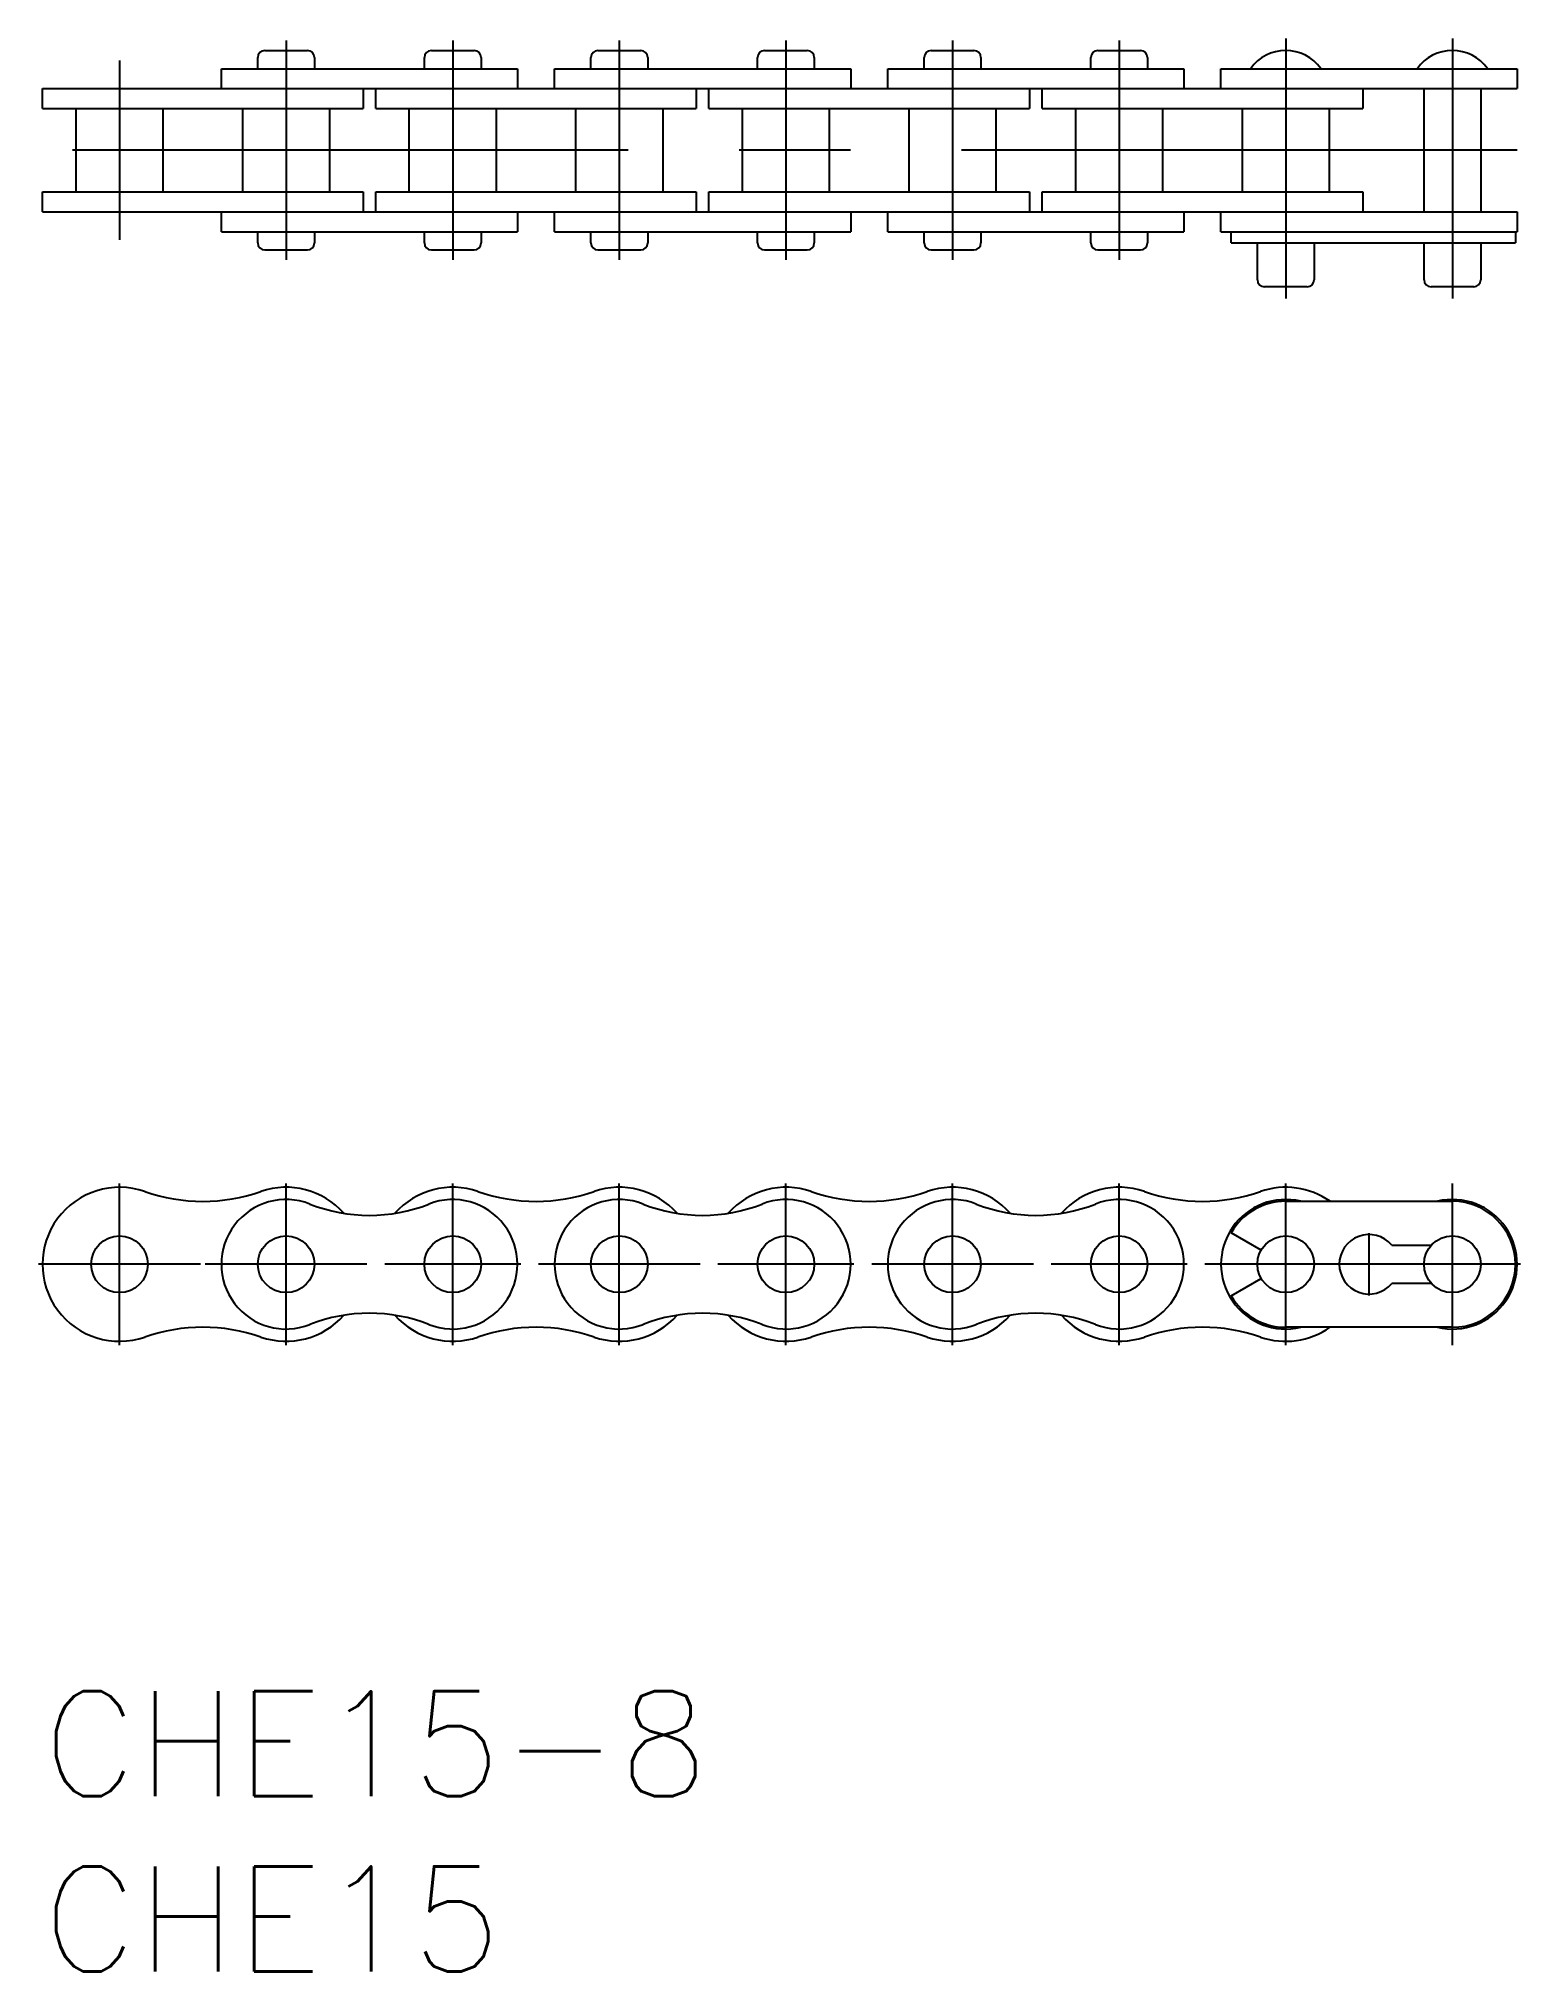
# Model space of a CAD drawing. Extents: x -0.1 to 42.2, y -8 to 47.2.
import ezdxf

# ---------------------------------------------------------------- set-up
doc = ezdxf.new("R2010")
doc.units = 0
doc.header["$LTSCALE"] = 0.5
doc.linetypes.add('CENTER', pattern=[50.8, 31.75, -6.35, 6.35, -6.35])
for name, color, linetype in [('MSM_CENTER', 1, 'CENTER'), ('MSM_CONTINUOUS', 7, 'CONTINUOUS'), ('MSM_PART_NUMBER', 7, 'CONTINUOUS')]:
    doc.layers.add(name, color=color, linetype=linetype)
doc.styles.get("Standard").update_dxf_attribs({"font": 'txt.shx', "height": 3, "bigfont": 'bigfont.shx'})

# ---------------------------------------------------------------- blocks, each defined once
blk = doc.blocks.new('*U17')
at = {"layer": 'MSM_PART_NUMBER'}
blk.add_text('CHE15-8', height=3, dxfattribs=at).set_placement((0, -3))
blk = doc.blocks.new('*U18')
at = {"layer": 'MSM_PART_NUMBER'}
blk.add_text('CHE15', height=3, dxfattribs=at).set_placement((0, -8))

msp = doc.modelspace()

# ---------------------------------------------------------------- linework, layer by layer
at = {"layer": 'MSM_CENTER'}
for p, q in [((6.96, 47.162), (6.96, 40.892)), ((11.72, 47.162), (11.72, 40.892)), ((16.48, 47.162), (16.48, 40.892)), ((21.24, 47.162), (21.24, 40.892)), ((26, 47.162), (26, 40.892)), ((30.76, 47.162), (30.76, 40.892)), ((35.52, 47.215), (35.52, 39.79)), ((40.28, 47.215), (40.28, 39.79)), ((2.2, 46.59), (2.2, 41.464)), ((42.13, 44.027), (0, 44.027)), ((2.2, 9.89), (2.2, 14.51)), ((6.96, 9.89), (6.96, 14.51)), ((11.72, 9.89), (11.72, 14.51)), ((16.48, 9.89), (16.48, 14.51)), ((21.24, 9.89), (21.24, 14.51)), ((26, 9.89), (26, 14.51)), ((30.76, 9.89), (30.76, 14.51)), ((35.52, 9.89), (35.52, 14.51)), ((40.28, 9.89), (40.28, 14.51)), ((37.9, 11.307), (37.9, 13.092)), ((4.51, 12.2), (-0.11, 12.2)), ((9.27, 12.2), (4.65, 12.2)), ((13.662, 12.2), (9.777, 12.2)), ((18.79, 12.2), (14.17, 12.2)), ((23.182, 12.2), (19.297, 12.2)), ((28.31, 12.2), (23.69, 12.2)), ((32.702, 12.2), (28.817, 12.2)), ((42.223, 12.2), (33.21, 12.2))]:
    msp.add_line(p, q, dxfattribs=at)
at = {"layer": 'MSM_CONTINUOUS'}
for p, q in [((6.15, 46.357), (6.15, 46.677)), ((6.35, 46.877), (7.57, 46.877)), ((7.77, 46.677), (7.77, 46.357)), ((10.91, 46.357), (10.91, 46.677)), ((11.11, 46.877), (12.33, 46.877)), ((12.53, 46.677), (12.53, 46.357)), ((15.67, 46.357), (15.67, 46.677)), ((15.87, 46.877), (17.09, 46.877)), ((17.29, 46.677), (17.29, 46.357)), ((20.43, 46.357), (20.43, 46.677)), ((20.63, 46.877), (21.85, 46.877)), ((22.05, 46.677), (22.05, 46.357)), ((25.19, 46.357), (25.19, 46.677)), ((25.39, 46.877), (26.61, 46.877)), ((26.81, 46.677), (26.81, 46.357)), ((29.95, 46.357), (29.95, 46.677)), ((30.15, 46.877), (31.37, 46.877)), ((31.57, 46.677), (31.57, 46.357)), ((5.11, 45.787), (5.11, 46.357)), ((5.11, 46.357), (13.57, 46.357)), ((13.57, 46.357), (13.57, 45.787)), ((14.63, 45.787), (14.63, 46.357)), ((14.63, 46.357), (23.09, 46.357)), ((23.09, 46.357), (23.09, 45.787)), ((24.15, 45.787), (24.15, 46.357)), ((24.15, 46.357), (32.61, 46.357)), ((32.61, 46.357), (32.61, 45.787)), ((33.67, 45.787), (33.67, 46.357)), ((33.67, 46.357), (42.13, 46.357)), ((42.13, 46.357), (42.13, 45.787)), ((0, 45.217), (0, 45.787)), ((0, 45.787), (42.13, 45.787)), ((9.16, 45.787), (9.16, 45.217)), ((9.52, 45.217), (9.52, 45.787)), ((18.68, 45.787), (18.68, 45.217)), ((19.04, 45.217), (19.04, 45.787)), ((28.2, 45.787), (28.2, 45.217)), ((28.56, 45.217), (28.56, 45.787)), ((37.72, 45.787), (37.72, 45.217)), ((39.47, 42.267), (39.47, 45.787)), ((41.09, 45.787), (41.09, 42.267)), ((0, 45.217), (9.16, 45.217)), ((0.96, 42.837), (0.96, 45.217)), ((3.44, 45.217), (3.44, 42.837)), ((5.72, 42.837), (5.72, 45.217)), ((8.2, 45.217), (8.2, 42.837)), ((9.52, 45.217), (18.68, 45.217)), ((10.48, 42.837), (10.48, 45.217)), ((12.96, 45.217), (12.96, 42.837)), ((15.24, 42.837), (15.24, 45.217)), ((17.72, 45.217), (17.72, 42.837)), ((19.04, 45.217), (28.2, 45.217)), ((20, 42.837), (20, 45.217)), ((22.48, 45.217), (22.48, 42.837)), ((24.76, 42.837), (24.76, 45.217)), ((27.24, 45.217), (27.24, 42.837)), ((28.56, 45.217), (37.72, 45.217)), ((29.52, 42.837), (29.52, 45.217)), ((32, 45.217), (32, 42.837)), ((34.28, 42.837), (34.28, 45.217)), ((36.76, 45.217), (36.76, 42.837)), ((0, 42.267), (0, 42.837)), ((0, 42.837), (9.16, 42.837)), ((9.16, 42.837), (9.16, 42.267)), ((9.52, 42.267), (9.52, 42.837)), ((9.52, 42.837), (18.68, 42.837)), ((18.68, 42.837), (18.68, 42.267)), ((19.04, 42.267), (19.04, 42.837)), ((19.04, 42.837), (28.2, 42.837)), ((28.2, 42.837), (28.2, 42.267)), ((28.56, 42.267), (28.56, 42.837)), ((28.56, 42.837), (37.72, 42.837)), ((37.72, 42.837), (37.72, 42.267)), ((0, 42.267), (42.13, 42.267)), ((5.11, 41.697), (5.11, 42.267)), ((13.57, 42.267), (13.57, 41.697)), ((14.63, 41.697), (14.63, 42.267)), ((23.09, 42.267), (23.09, 41.697)), ((24.15, 41.697), (24.15, 42.267)), ((32.61, 42.267), (32.61, 41.697)), ((33.67, 41.697), (33.67, 42.267)), ((42.13, 42.267), (42.13, 41.697)), ((5.11, 41.697), (13.57, 41.697)), ((6.15, 41.377), (6.15, 41.697)), ((7.77, 41.697), (7.77, 41.377)), ((10.91, 41.377), (10.91, 41.697)), ((12.53, 41.697), (12.53, 41.377)), ((14.63, 41.697), (23.09, 41.697)), ((15.67, 41.377), (15.67, 41.697)), ((17.29, 41.697), (17.29, 41.377)), ((20.43, 41.377), (20.43, 41.697)), ((22.05, 41.697), (22.05, 41.377)), ((24.15, 41.697), (32.61, 41.697)), ((25.19, 41.377), (25.19, 41.697)), ((26.81, 41.697), (26.81, 41.377)), ((29.95, 41.377), (29.95, 41.697)), ((31.57, 41.697), (31.57, 41.377)), ((33.67, 41.697), (42.13, 41.697)), ((33.961, 41.377), (33.961, 41.697)), ((42.08, 41.697), (42.08, 41.377)), ((6.35, 41.177), (7.57, 41.177)), ((11.11, 41.177), (12.33, 41.177)), ((15.87, 41.177), (17.09, 41.177)), ((20.63, 41.177), (21.85, 41.177)), ((25.39, 41.177), (26.61, 41.177)), ((30.15, 41.177), (31.37, 41.177)), ((33.961, 41.377), (42.08, 41.377)), ((34.71, 40.327), (34.71, 41.377)), ((36.33, 41.377), (36.33, 40.327)), ((39.47, 40.327), (39.47, 41.377)), ((41.09, 41.377), (41.09, 40.327)), ((36.13, 40.127), (34.91, 40.127)), ((40.89, 40.127), (39.67, 40.127)), ((35.52, 14), (40.28, 14)), ((34.819, 12.605), (33.961, 13.1)), ((38.548, 12.75), (39.685, 12.75)), ((33.961, 11.3), (34.819, 11.795)), ((39.685, 11.65), (38.548, 11.65)), ((40.28, 10.4), (35.52, 10.4))]:
    msp.add_line(p, q, dxfattribs=at)
for centre in [(2.2, 12.2), (6.96, 12.2), (11.72, 12.2), (16.48, 12.2), (21.24, 12.2), (26, 12.2), (30.76, 12.2), (35.52, 12.2), (40.28, 12.2)]:
    msp.add_circle(centre, 0.81, dxfattribs=at)
for centre, radius, start, end in [((6.35, 46.677), 0.2, 90, 180), ((7.57, 46.677), 0.2, 0, 90), ((11.11, 46.677), 0.2, 90, 180), ((12.33, 46.677), 0.2, 0, 90), ((15.87, 46.677), 0.2, 90, 180), ((17.09, 46.677), 0.2, 360, 90), ((20.63, 46.677), 0.2, 90, 180), ((21.85, 46.677), 0.2, 0, 90), ((25.39, 46.677), 0.2, 90, 180), ((26.61, 46.677), 0.2, 0, 90), ((30.15, 46.677), 0.2, 90, 180), ((31.37, 46.677), 0.2, 0, 90), ((35.52, 45.656), 1.222, 35.0511, 144.9489), ((40.28, 45.656), 1.222, 35.0511, 144.9489), ((6.35, 41.377), 0.2, 180, 270), ((7.57, 41.377), 0.2, 270, 360), ((11.11, 41.377), 0.2, 180, 270), ((12.33, 41.377), 0.2, 270, 360), ((15.87, 41.377), 0.2, 180, 270), ((17.09, 41.377), 0.2, 270, 0), ((20.63, 41.377), 0.2, 180, 270), ((21.85, 41.377), 0.2, 270, 360), ((25.39, 41.377), 0.2, 180, 270), ((26.61, 41.377), 0.2, 270, 0), ((30.15, 41.377), 0.2, 180, 270), ((31.37, 41.377), 0.2, 270, 0), ((34.91, 40.327), 0.2, 180, 270), ((36.13, 40.327), 0.2, 270, 0), ((39.67, 40.327), 0.2, 180, 270), ((40.89, 40.327), 0.2, 270, 0), ((2.2, 12.2), 2.2, 70.8358, 289.1642), ((6.96, 12.2), 2.2, 41.4289, 109.1642), ((11.72, 12.2), 2.2, 70.8358, 138.5711), ((16.48, 12.2), 2.2, 41.4289, 109.1642), ((21.24, 12.2), 2.2, 70.8358, 138.5711), ((26, 12.2), 2.2, 41.4289, 109.1642), ((30.76, 12.2), 2.2, 70.8358, 138.5711), ((35.52, 12.2), 2.2, 54.9032, 109.1642), ((4.58, 19.048), 5.05, 250.8358, 289.1642), ((6.96, 12.2), 1.85, 68.4866, 291.5134), ((9.34, 18.238), 4.64, 248.4866, 291.5134), ((11.72, 12.2), 1.85, 248.4867, 111.5134), ((14.1, 19.048), 5.05, 250.8358, 289.1642), ((16.48, 12.2), 1.85, 68.4866, 291.5134), ((18.86, 18.238), 4.64, 248.4866, 291.5134), ((21.24, 12.2), 1.85, 248.4867, 111.5134), ((23.62, 19.048), 5.05, 250.8358, 289.1642), ((26, 12.2), 1.85, 68.4866, 291.5134), ((28.38, 18.238), 4.64, 248.4866, 291.5134), ((30.76, 12.2), 1.85, 248.4867, 111.5134), ((33.14, 19.048), 5.05, 250.8358, 289.1642), ((35.52, 12.2), 1.85, 76.6488, 283.3512), ((35.52, 12.2), 1.8, 90, 150), ((40.28, 12.2), 1.85, 256.6488, 103.3512), ((40.28, 12.2), 1.8, 270, 90), ((37.9, 12.2), 0.85, 40.3202, 319.6798), ((35.52, 12.2), 1.8, 210, 270), ((6.96, 12.2), 2.2, 250.8358, 318.5711), ((9.34, 6.162), 4.64, 68.4866, 111.5134), ((11.72, 12.2), 2.2, 221.4289, 289.1642), ((16.48, 12.2), 2.2, 250.8358, 318.5711), ((18.86, 6.162), 4.64, 68.4866, 111.5134), ((21.24, 12.2), 2.2, 221.4289, 289.1642), ((26, 12.2), 2.2, 250.8358, 318.5711), ((28.38, 6.162), 4.64, 68.4866, 111.5134), ((30.76, 12.2), 2.2, 221.4289, 289.1642), ((4.58, 5.352), 5.05, 70.8358, 109.1642), ((14.1, 5.352), 5.05, 70.8358, 109.1642), ((23.62, 5.352), 5.05, 70.8358, 109.1642), ((33.14, 5.352), 5.05, 70.8358, 109.1642), ((35.52, 12.2), 2.2, 250.8358, 305.0968)]:
    msp.add_arc(centre, radius, start, end, dxfattribs=at)

# ---------------------------------------------------------------- block references
for name in ['*U17', '*U18']:
    msp.add_blockref(name, (0, 0), dxfattribs=at)

doc.saveas('drawing.dxf')
